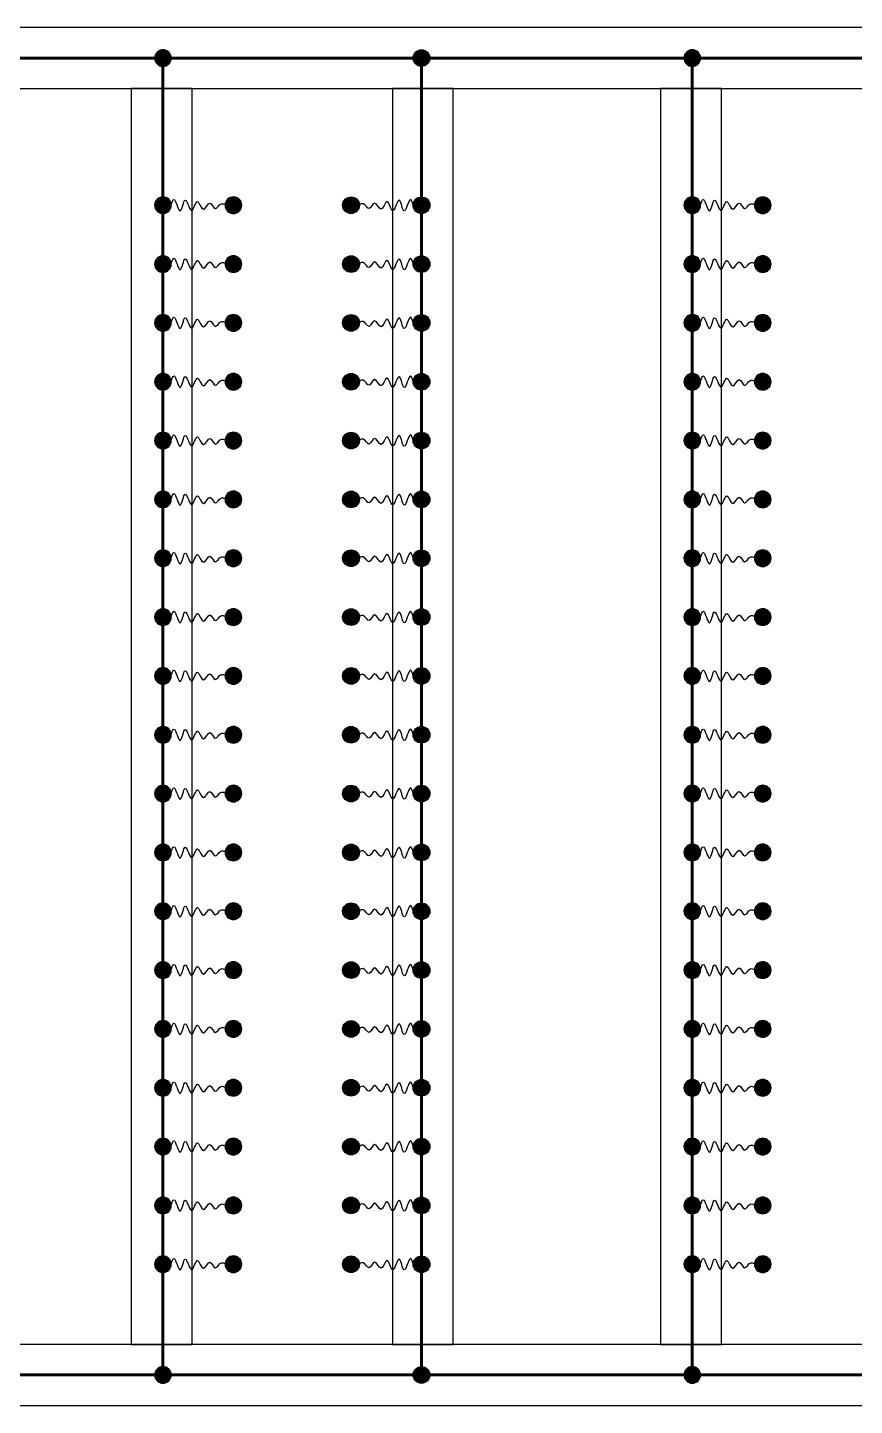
# Model space of a CAD drawing. Header units: millimetres. Extents: x -120884 to 122161, y 4425 to 84147.
# Drawn here: x 69862 to 78298, y 36687 to 50738 of the extents above; entities that cross this region are included whole.
import ezdxf

# ---------------------------------------------------------------- set-up
doc = ezdxf.new("R2010")
doc.units = ezdxf.units.MM
doc.header["$LTSCALE"] = 150
doc.linetypes.add('D1', pattern=[3, 1, -1, 1])
doc.layers.add('-----21 Embeded Wire in Ceiling or Wall_전기', color=3, linetype='Continuous')
doc.layers.add('-----27 Communication Cable Tray', color=2, linetype='Continuous')

# ---------------------------------------------------------------- blocks, each defined once
blk = doc.blocks.new('A$C10f95c32')
h = blk.add_hatch(color=0)
edge = h.paths.add_edge_path()
edge.add_arc((64.00719340983778, 64.00719340983778), 64.0071934098378, 720.0000000000341, 1080.000000000034, ccw=False)
at = {"color": 0}
blk.add_circle((64.00719340983778, 64.00719340983778), 64.0071934098378, dxfattribs=at)

msp = doc.modelspace()

# ---------------------------------------------------------------- linework, layer by layer
at = {"layer": '-----21 Embeded Wire in Ceiling or Wall_전기', "linetype": 'D1', "ltscale": 0.5, "const_width": 30, "elevation": 6.03217089559932e-10}
msp.add_lwpolyline([(26350.35005101397, 50427.09825477318), (86374.36405589487, 50427.09825477318), (86374.36405589487, 36997.71269634494), (26350.35005101397, 36997.71269634494)], close=True, dxfattribs=at)
for points in [[(71243.73223007194, 36997.71269634494), (71243.73223007194, 50427.09825477318)], [(73880.9849033365, 36997.71269634494), (73880.9849033365, 50427.09825477318)], [(76643.73223007194, 36997.71269634494), (76643.73223007194, 50427.09825477318)]]:
    msp.add_lwpolyline(points, dxfattribs=at)
at = {"layer": '-----21 Embeded Wire in Ceiling or Wall_전기'}
for points in [[(71243.73223007936, 48926.22203421002), (71297.406165577, 48867.39000598618), (71356.54135181336, 48984.87472266066), (71420.43901685835, 48868.06884000232), (71471.41842590482, 48978.76335923994), (71538.71196782542, 48872.14370137439), (71595.81014363421, 48963.82251042142), (71656.30677481461, 48885.72595352304), (71723.60031673522, 48948.20375622433), (71775.93859223113, 48891.15848292751), (71839.325715421, 48941.41170151249), (71922.93339021457, 48912.21069516658), (71962.35856670234, 48926.22203421002)], [(73880.98490332908, 48926.22203421002), (73827.31096783144, 48867.39000598618), (73768.17578159508, 48984.87472266066), (73704.2781165501, 48868.06884000232), (73653.29870750362, 48978.76335923994), (73586.00516558302, 48872.14370137439), (73528.90698977423, 48963.82251042142), (73468.41035859383, 48885.72595352304), (73401.11681667322, 48948.20375622433), (73348.77854117731, 48891.15848292751), (73285.39141798744, 48941.41170151249), (73201.78374319387, 48912.21069516658), (73162.3585667061, 48926.22203421002)], [(76643.73223007936, 48926.22203421002), (76697.406165577, 48867.39000598618), (76756.54135181336, 48984.87472266066), (76820.43901685835, 48868.06884000232), (76871.41842590482, 48978.76335923994), (76938.71196782542, 48872.14370137439), (76995.81014363421, 48963.82251042142), (77056.30677481461, 48885.72595352304), (77123.60031673522, 48948.20375622433), (77175.93859223113, 48891.15848292751), (77239.325715421, 48941.41170151249), (77322.93339021457, 48912.21069516658), (77362.35856670234, 48926.22203421002)], [(71243.73223007936, 48326.22203421002), (71297.406165577, 48267.39000598618), (71356.54135181336, 48384.87472266066), (71420.43901685835, 48268.06884000232), (71471.41842590482, 48378.76335923994), (71538.71196782542, 48272.14370137439), (71595.81014363421, 48363.82251042142), (71656.30677481461, 48285.72595352304), (71723.60031673522, 48348.20375622433), (71775.93859223113, 48291.15848292751), (71839.325715421, 48341.41170151249), (71922.93339021457, 48312.21069516658), (71962.35856670234, 48326.22203421002)], [(73880.98490332908, 48326.22203421002), (73827.31096783144, 48267.39000598618), (73768.17578159508, 48384.87472266066), (73704.2781165501, 48268.06884000232), (73653.29870750362, 48378.76335923994), (73586.00516558302, 48272.14370137439), (73528.90698977423, 48363.82251042142), (73468.41035859383, 48285.72595352304), (73401.11681667322, 48348.20375622433), (73348.77854117731, 48291.15848292751), (73285.39141798744, 48341.41170151249), (73201.78374319387, 48312.21069516658), (73162.3585667061, 48326.22203421002)], [(76643.73223007936, 48326.22203421002), (76697.406165577, 48267.39000598618), (76756.54135181336, 48384.87472266066), (76820.43901685835, 48268.06884000232), (76871.41842590482, 48378.76335923994), (76938.71196782542, 48272.14370137439), (76995.81014363421, 48363.82251042142), (77056.30677481461, 48285.72595352304), (77123.60031673522, 48348.20375622433), (77175.93859223113, 48291.15848292751), (77239.325715421, 48341.41170151249), (77322.93339021457, 48312.21069516658), (77362.35856670234, 48326.22203421002)], [(71243.73223007936, 47726.22203421002), (71297.406165577, 47667.39000598618), (71356.54135181336, 47784.87472266066), (71420.43901685835, 47668.06884000232), (71471.41842590482, 47778.76335923994), (71538.71196782542, 47672.14370137439), (71595.81014363421, 47763.82251042142), (71656.30677481461, 47685.72595352304), (71723.60031673522, 47748.20375622433), (71775.93859223113, 47691.15848292751), (71839.325715421, 47741.41170151249), (71922.93339021457, 47712.21069516658), (71962.35856670234, 47726.22203421002)], [(73880.98490332908, 47726.22203421002), (73827.31096783144, 47667.39000598618), (73768.17578159508, 47784.87472266066), (73704.2781165501, 47668.06884000232), (73653.29870750362, 47778.76335923994), (73586.00516558302, 47672.14370137439), (73528.90698977423, 47763.82251042142), (73468.41035859383, 47685.72595352304), (73401.11681667322, 47748.20375622433), (73348.77854117731, 47691.15848292751), (73285.39141798744, 47741.41170151249), (73201.78374319387, 47712.21069516658), (73162.3585667061, 47726.22203421002)], [(76643.73223007936, 47726.22203421002), (76697.406165577, 47667.39000598618), (76756.54135181336, 47784.87472266066), (76820.43901685835, 47668.06884000232), (76871.41842590482, 47778.76335923994), (76938.71196782542, 47672.14370137439), (76995.81014363421, 47763.82251042142), (77056.30677481461, 47685.72595352304), (77123.60031673522, 47748.20375622433), (77175.93859223113, 47691.15848292751), (77239.325715421, 47741.41170151249), (77322.93339021457, 47712.21069516658), (77362.35856670234, 47726.22203421002)], [(71243.73223007936, 47126.22203421002), (71297.406165577, 47067.39000598618), (71356.54135181336, 47184.87472266066), (71420.43901685835, 47068.06884000232), (71471.41842590482, 47178.76335923994), (71538.71196782542, 47072.14370137439), (71595.81014363421, 47163.82251042142), (71656.30677481461, 47085.72595352304), (71723.60031673522, 47148.20375622433), (71775.93859223113, 47091.15848292751), (71839.325715421, 47141.41170151249), (71922.93339021457, 47112.21069516658), (71962.35856670234, 47126.22203421002)], [(73880.98490332908, 47126.22203421002), (73827.31096783144, 47067.39000598618), (73768.17578159508, 47184.87472266066), (73704.2781165501, 47068.06884000232), (73653.29870750362, 47178.76335923994), (73586.00516558302, 47072.14370137439), (73528.90698977423, 47163.82251042142), (73468.41035859383, 47085.72595352304), (73401.11681667322, 47148.20375622433), (73348.77854117731, 47091.15848292751), (73285.39141798744, 47141.41170151249), (73201.78374319387, 47112.21069516658), (73162.3585667061, 47126.22203421002)], [(76643.73223007936, 47126.22203421002), (76697.406165577, 47067.39000598618), (76756.54135181336, 47184.87472266066), (76820.43901685835, 47068.06884000232), (76871.41842590482, 47178.76335923994), (76938.71196782542, 47072.14370137439), (76995.81014363421, 47163.82251042142), (77056.30677481461, 47085.72595352304), (77123.60031673522, 47148.20375622433), (77175.93859223113, 47091.15848292751), (77239.325715421, 47141.41170151249), (77322.93339021457, 47112.21069516658), (77362.35856670234, 47126.22203421002)], [(71243.73223007936, 46526.22203421002), (71297.406165577, 46467.39000598618), (71356.54135181336, 46584.87472266066), (71420.43901685835, 46468.06884000232), (71471.41842590482, 46578.76335923994), (71538.71196782542, 46472.14370137439), (71595.81014363421, 46563.82251042142), (71656.30677481461, 46485.72595352304), (71723.60031673522, 46548.20375622433), (71775.93859223113, 46491.15848292751), (71839.325715421, 46541.41170151249), (71922.93339021457, 46512.21069516658), (71962.35856670234, 46526.22203421002)], [(73880.98490332908, 46526.22203421002), (73827.31096783144, 46467.39000598618), (73768.17578159508, 46584.87472266066), (73704.2781165501, 46468.06884000232), (73653.29870750362, 46578.76335923994), (73586.00516558302, 46472.14370137439), (73528.90698977423, 46563.82251042142), (73468.41035859383, 46485.72595352304), (73401.11681667322, 46548.20375622433), (73348.77854117731, 46491.15848292751), (73285.39141798744, 46541.41170151249), (73201.78374319387, 46512.21069516658), (73162.3585667061, 46526.22203421002)], [(76643.73223007936, 46526.22203421002), (76697.406165577, 46467.39000598618), (76756.54135181336, 46584.87472266066), (76820.43901685835, 46468.06884000232), (76871.41842590482, 46578.76335923994), (76938.71196782542, 46472.14370137439), (76995.81014363421, 46563.82251042142), (77056.30677481461, 46485.72595352304), (77123.60031673522, 46548.20375622433), (77175.93859223113, 46491.15848292751), (77239.325715421, 46541.41170151249), (77322.93339021457, 46512.21069516658), (77362.35856670234, 46526.22203421002)], [(71243.73223007936, 45926.22203421002), (71297.406165577, 45867.39000598618), (71356.54135181336, 45984.87472266066), (71420.43901685835, 45868.06884000232), (71471.41842590482, 45978.76335923994), (71538.71196782542, 45872.14370137439), (71595.81014363421, 45963.82251042142), (71656.30677481461, 45885.72595352304), (71723.60031673522, 45948.20375622433), (71775.93859223113, 45891.15848292751), (71839.325715421, 45941.41170151249), (71922.93339021457, 45912.21069516658), (71962.35856670234, 45926.22203421002)], [(73880.98490332911, 45926.22203421002), (73827.31096783146, 45867.39000598618), (73768.17578159511, 45984.87472266066), (73704.27811655012, 45868.06884000232), (73653.29870750365, 45978.76335923994), (73586.00516558305, 45872.14370137439), (73528.90698977426, 45963.82251042142), (73468.41035859386, 45885.72595352304), (73401.11681667325, 45948.20375622433), (73348.77854117734, 45891.15848292751), (73285.39141798747, 45941.41170151249), (73201.7837431939, 45912.21069516658), (73162.35856670613, 45926.22203421002)], [(76643.73223007936, 45926.22203421002), (76697.406165577, 45867.39000598618), (76756.54135181336, 45984.87472266066), (76820.43901685835, 45868.06884000232), (76871.41842590482, 45978.76335923994), (76938.71196782542, 45872.14370137439), (76995.81014363421, 45963.82251042142), (77056.30677481461, 45885.72595352304), (77123.60031673522, 45948.20375622433), (77175.93859223113, 45891.15848292751), (77239.325715421, 45941.41170151249), (77322.93339021457, 45912.21069516658), (77362.35856670234, 45926.22203421002)], [(71243.73223007936, 45326.22203421002), (71297.406165577, 45267.39000598618), (71356.54135181336, 45384.87472266066), (71420.43901685835, 45268.06884000232), (71471.41842590482, 45378.76335923994), (71538.71196782542, 45272.14370137439), (71595.81014363421, 45363.82251042142), (71656.30677481461, 45285.72595352304), (71723.60031673522, 45348.20375622433), (71775.93859223113, 45291.15848292751), (71839.325715421, 45341.41170151249), (71922.93339021457, 45312.21069516658), (71962.35856670234, 45326.22203421002)], [(73880.98490332911, 45326.22203421002), (73827.31096783146, 45267.39000598618), (73768.17578159511, 45384.87472266066), (73704.27811655012, 45268.06884000232), (73653.29870750365, 45378.76335923994), (73586.00516558305, 45272.14370137439), (73528.90698977426, 45363.82251042142), (73468.41035859386, 45285.72595352304), (73401.11681667325, 45348.20375622433), (73348.77854117734, 45291.15848292751), (73285.39141798747, 45341.41170151249), (73201.7837431939, 45312.21069516658), (73162.35856670613, 45326.22203421002)], [(76643.73223007936, 45326.22203421002), (76697.406165577, 45267.39000598618), (76756.54135181336, 45384.87472266066), (76820.43901685835, 45268.06884000232), (76871.41842590482, 45378.76335923994), (76938.71196782542, 45272.14370137439), (76995.81014363421, 45363.82251042142), (77056.30677481461, 45285.72595352304), (77123.60031673522, 45348.20375622433), (77175.93859223113, 45291.15848292751), (77239.325715421, 45341.41170151249), (77322.93339021457, 45312.21069516658), (77362.35856670234, 45326.22203421002)], [(71243.73223007936, 44726.22203421002), (71297.406165577, 44667.39000598618), (71356.54135181336, 44784.87472266066), (71420.43901685835, 44668.06884000232), (71471.41842590482, 44778.76335923994), (71538.71196782542, 44672.14370137439), (71595.81014363421, 44763.82251042142), (71656.30677481461, 44685.72595352304), (71723.60031673522, 44748.20375622433), (71775.93859223113, 44691.15848292751), (71839.325715421, 44741.41170151249), (71922.93339021457, 44712.21069516658), (71962.35856670234, 44726.22203421002)], [(73880.98490332911, 44726.22203421002), (73827.31096783146, 44667.39000598618), (73768.17578159511, 44784.87472266066), (73704.27811655012, 44668.06884000232), (73653.29870750365, 44778.76335923994), (73586.00516558305, 44672.14370137439), (73528.90698977426, 44763.82251042142), (73468.41035859386, 44685.72595352304), (73401.11681667325, 44748.20375622433), (73348.77854117734, 44691.15848292751), (73285.39141798747, 44741.41170151249), (73201.7837431939, 44712.21069516658), (73162.35856670613, 44726.22203421002)], [(76643.73223007936, 44726.22203421002), (76697.406165577, 44667.39000598618), (76756.54135181336, 44784.87472266066), (76820.43901685835, 44668.06884000232), (76871.41842590482, 44778.76335923994), (76938.71196782542, 44672.14370137439), (76995.81014363421, 44763.82251042142), (77056.30677481461, 44685.72595352304), (77123.60031673522, 44748.20375622433), (77175.93859223113, 44691.15848292751), (77239.325715421, 44741.41170151249), (77322.93339021457, 44712.21069516658), (77362.35856670234, 44726.22203421002)], [(71243.73223007936, 44126.22203421002), (71297.406165577, 44067.39000598618), (71356.54135181336, 44184.87472266066), (71420.43901685835, 44068.06884000232), (71471.41842590482, 44178.76335923994), (71538.71196782542, 44072.14370137439), (71595.81014363421, 44163.82251042142), (71656.30677481461, 44085.72595352304), (71723.60031673522, 44148.20375622433), (71775.93859223113, 44091.15848292751), (71839.325715421, 44141.41170151249), (71922.93339021457, 44112.21069516658), (71962.35856670234, 44126.22203421002)], [(73880.98490332911, 44126.22203421002), (73827.31096783146, 44067.39000598618), (73768.17578159511, 44184.87472266066), (73704.27811655012, 44068.06884000232), (73653.29870750365, 44178.76335923994), (73586.00516558305, 44072.14370137439), (73528.90698977426, 44163.82251042142), (73468.41035859386, 44085.72595352304), (73401.11681667325, 44148.20375622433), (73348.77854117734, 44091.15848292751), (73285.39141798747, 44141.41170151249), (73201.7837431939, 44112.21069516658), (73162.35856670613, 44126.22203421002)], [(76643.73223007936, 44126.22203421002), (76697.406165577, 44067.39000598618), (76756.54135181336, 44184.87472266066), (76820.43901685835, 44068.06884000232), (76871.41842590482, 44178.76335923994), (76938.71196782542, 44072.14370137439), (76995.81014363421, 44163.82251042142), (77056.30677481461, 44085.72595352304), (77123.60031673522, 44148.20375622433), (77175.93859223113, 44091.15848292751), (77239.325715421, 44141.41170151249), (77322.93339021457, 44112.21069516658), (77362.35856670234, 44126.22203421002)], [(71243.73223007936, 43526.22203421002), (71297.406165577, 43467.39000598618), (71356.54135181336, 43584.87472266066), (71420.43901685835, 43468.06884000232), (71471.41842590482, 43578.76335923994), (71538.71196782542, 43472.14370137439), (71595.81014363421, 43563.82251042142), (71656.30677481461, 43485.72595352304), (71723.60031673522, 43548.20375622433), (71775.93859223113, 43491.15848292751), (71839.325715421, 43541.41170151249), (71922.93339021457, 43512.21069516658), (71962.35856670234, 43526.22203421002)], [(73880.98490332911, 43526.22203421002), (73827.31096783146, 43467.39000598618), (73768.17578159511, 43584.87472266066), (73704.27811655012, 43468.06884000232), (73653.29870750365, 43578.76335923994), (73586.00516558305, 43472.14370137439), (73528.90698977426, 43563.82251042142), (73468.41035859386, 43485.72595352304), (73401.11681667325, 43548.20375622433), (73348.77854117734, 43491.15848292751), (73285.39141798747, 43541.41170151249), (73201.7837431939, 43512.21069516658), (73162.35856670613, 43526.22203421002)], [(76643.73223007936, 43526.22203421002), (76697.406165577, 43467.39000598618), (76756.54135181336, 43584.87472266066), (76820.43901685835, 43468.06884000232), (76871.41842590482, 43578.76335923994), (76938.71196782542, 43472.14370137439), (76995.81014363421, 43563.82251042142), (77056.30677481461, 43485.72595352304), (77123.60031673522, 43548.20375622433), (77175.93859223113, 43491.15848292751), (77239.325715421, 43541.41170151249), (77322.93339021457, 43512.21069516658), (77362.35856670234, 43526.22203421002)], [(71243.73223007933, 42926.22203421002), (71297.40616557698, 42867.39000598618), (71356.54135181333, 42984.87472266066), (71420.43901685832, 42868.06884000232), (71471.41842590479, 42978.76335923994), (71538.7119678254, 42872.14370137439), (71595.81014363418, 42963.82251042142), (71656.30677481458, 42885.72595352304), (71723.60031673519, 42948.20375622433), (71775.9385922311, 42891.15848292751), (71839.32571542097, 42941.41170151249), (71922.93339021454, 42912.21069516658), (71962.35856670231, 42926.22203421002)], [(73880.98490332911, 42926.22203421002), (73827.31096783146, 42867.39000598618), (73768.17578159511, 42984.87472266066), (73704.27811655012, 42868.06884000232), (73653.29870750365, 42978.76335923994), (73586.00516558305, 42872.14370137439), (73528.90698977426, 42963.82251042142), (73468.41035859386, 42885.72595352304), (73401.11681667325, 42948.20375622433), (73348.77854117734, 42891.15848292751), (73285.39141798747, 42941.41170151249), (73201.7837431939, 42912.21069516658), (73162.35856670613, 42926.22203421002)], [(76643.73223007933, 42926.22203421002), (76697.40616557698, 42867.39000598618), (76756.54135181333, 42984.87472266066), (76820.43901685832, 42868.06884000232), (76871.41842590479, 42978.76335923994), (76938.7119678254, 42872.14370137439), (76995.81014363418, 42963.82251042142), (77056.30677481458, 42885.72595352304), (77123.60031673519, 42948.20375622433), (77175.9385922311, 42891.15848292751), (77239.32571542097, 42941.41170151249), (77322.93339021454, 42912.21069516658), (77362.35856670231, 42926.22203421002)], [(71243.73223007933, 42326.22203421002), (71297.40616557698, 42267.39000598618), (71356.54135181333, 42384.87472266066), (71420.43901685832, 42268.06884000232), (71471.41842590479, 42378.76335923994), (71538.7119678254, 42272.14370137439), (71595.81014363418, 42363.82251042142), (71656.30677481458, 42285.72595352304), (71723.60031673519, 42348.20375622433), (71775.9385922311, 42291.15848292751), (71839.32571542097, 42341.41170151249), (71922.93339021454, 42312.21069516658), (71962.35856670231, 42326.22203421002)], [(73880.98490332911, 42326.22203421002), (73827.31096783146, 42267.39000598618), (73768.17578159511, 42384.87472266066), (73704.27811655012, 42268.06884000232), (73653.29870750365, 42378.76335923994), (73586.00516558305, 42272.14370137439), (73528.90698977426, 42363.82251042142), (73468.41035859386, 42285.72595352304), (73401.11681667325, 42348.20375622433), (73348.77854117734, 42291.15848292751), (73285.39141798747, 42341.41170151249), (73201.7837431939, 42312.21069516658), (73162.35856670613, 42326.22203421002)], [(76643.73223007933, 42326.22203421002), (76697.40616557698, 42267.39000598618), (76756.54135181333, 42384.87472266066), (76820.43901685832, 42268.06884000232), (76871.41842590479, 42378.76335923994), (76938.7119678254, 42272.14370137439), (76995.81014363418, 42363.82251042142), (77056.30677481458, 42285.72595352304), (77123.60031673519, 42348.20375622433), (77175.9385922311, 42291.15848292751), (77239.32571542097, 42341.41170151249), (77322.93339021454, 42312.21069516658), (77362.35856670231, 42326.22203421002)], [(71243.73223007933, 41726.22203421002), (71297.40616557698, 41667.39000598618), (71356.54135181333, 41784.87472266066), (71420.43901685832, 41668.06884000232), (71471.41842590479, 41778.76335923994), (71538.7119678254, 41672.14370137439), (71595.81014363418, 41763.82251042142), (71656.30677481458, 41685.72595352304), (71723.60031673519, 41748.20375622433), (71775.9385922311, 41691.15848292751), (71839.32571542097, 41741.41170151249), (71922.93339021454, 41712.21069516658), (71962.35856670231, 41726.22203421002)], [(73880.98490332911, 41726.22203421002), (73827.31096783146, 41667.39000598618), (73768.17578159511, 41784.87472266066), (73704.27811655012, 41668.06884000232), (73653.29870750365, 41778.76335923994), (73586.00516558305, 41672.14370137439), (73528.90698977426, 41763.82251042142), (73468.41035859386, 41685.72595352304), (73401.11681667325, 41748.20375622433), (73348.77854117734, 41691.15848292751), (73285.39141798747, 41741.41170151249), (73201.7837431939, 41712.21069516658), (73162.35856670613, 41726.22203421002)], [(76643.73223007933, 41726.22203421002), (76697.40616557698, 41667.39000598618), (76756.54135181333, 41784.87472266066), (76820.43901685832, 41668.06884000232), (76871.41842590479, 41778.76335923994), (76938.7119678254, 41672.14370137439), (76995.81014363418, 41763.82251042142), (77056.30677481458, 41685.72595352304), (77123.60031673519, 41748.20375622433), (77175.9385922311, 41691.15848292751), (77239.32571542097, 41741.41170151249), (77322.93339021454, 41712.21069516658), (77362.35856670231, 41726.22203421002)], [(71243.7322300812, 41126.22203421), (71297.40616557884, 41067.39000598616), (71356.54135181519, 41184.87472266064), (71420.43901686018, 41068.0688400023), (71471.41842590665, 41178.76335923991), (71538.71196782726, 41072.14370137436), (71595.81014363604, 41163.8225104214), (71656.30677481645, 41085.72595352302), (71723.60031673705, 41148.20375622431), (71775.93859223297, 41091.15848292749), (71839.32571542283, 41141.41170151247), (71922.9333902164, 41112.21069516656), (71962.35856670418, 41126.22203421)], [(73880.98490332725, 41126.22203421), (73827.3109678296, 41067.39000598616), (73768.17578159325, 41184.87472266064), (73704.27811654826, 41068.0688400023), (73653.29870750179, 41178.76335923991), (73586.00516558118, 41072.14370137436), (73528.9069897724, 41163.8225104214), (73468.410358592, 41085.72595352302), (73401.11681667139, 41148.20375622431), (73348.77854117547, 41091.15848292749), (73285.39141798561, 41141.41170151247), (73201.78374319203, 41112.21069516656), (73162.35856670426, 41126.22203421)], [(76643.7322300812, 41126.22203421), (76697.40616557884, 41067.39000598616), (76756.54135181519, 41184.87472266064), (76820.43901686018, 41068.0688400023), (76871.41842590665, 41178.76335923991), (76938.71196782726, 41072.14370137436), (76995.81014363604, 41163.8225104214), (77056.30677481645, 41085.72595352302), (77123.60031673705, 41148.20375622431), (77175.93859223297, 41091.15848292749), (77239.32571542283, 41141.41170151247), (77322.9333902164, 41112.21069516656), (77362.35856670418, 41126.22203421)], [(71243.73223008306, 40526.22203420998), (71297.4061655807, 40467.39000598613), (71356.54135181705, 40584.87472266062), (71420.43901686204, 40468.06884000228), (71471.41842590852, 40578.76335923989), (71538.71196782912, 40472.14370137434), (71595.81014363791, 40563.82251042138), (71656.30677481831, 40485.725953523), (71723.60031673891, 40548.20375622429), (71775.93859223483, 40491.15848292747), (71839.3257154247, 40541.41170151245), (71922.93339021827, 40512.21069516653), (71962.35856670604, 40526.22203420998)], [(73880.98490332538, 40526.22203420998), (73827.31096782774, 40467.39000598613), (73768.17578159139, 40584.87472266062), (73704.2781165464, 40468.06884000228), (73653.29870749993, 40578.76335923989), (73586.00516557932, 40472.14370137434), (73528.90698977053, 40563.82251042138), (73468.41035859013, 40485.725953523), (73401.11681666953, 40548.20375622429), (73348.77854117361, 40491.15848292747), (73285.39141798374, 40541.41170151245), (73201.78374319017, 40512.21069516653), (73162.3585667024, 40526.22203420998)], [(76643.73223008306, 40526.22203420998), (76697.4061655807, 40467.39000598613), (76756.54135181705, 40584.87472266062), (76820.43901686204, 40468.06884000228), (76871.41842590852, 40578.76335923989), (76938.71196782912, 40472.14370137434), (76995.81014363791, 40563.82251042138), (77056.30677481831, 40485.725953523), (77123.60031673891, 40548.20375622429), (77175.93859223483, 40491.15848292747), (77239.3257154247, 40541.41170151245), (77322.93339021827, 40512.21069516653), (77362.35856670604, 40526.22203420998)], [(71243.73223008492, 39926.22203420995), (71297.40616558256, 39867.39000598611), (71356.54135181892, 39984.8747226606), (71420.43901686391, 39868.06884000226), (71471.41842591038, 39978.76335923987), (71538.71196783098, 39872.14370137432), (71595.81014363977, 39963.82251042136), (71656.30677482017, 39885.72595352298), (71723.60031674078, 39948.20375622427), (71775.9385922367, 39891.15848292744), (71839.32571542656, 39941.41170151243), (71922.93339022013, 39912.21069516651), (71962.3585667079, 39926.22203420995)], [(73880.98490332352, 39926.22203420995), (73827.31096782588, 39867.39000598611), (73768.17578158953, 39984.8747226606), (73704.27811654453, 39868.06884000226), (73653.29870749806, 39978.76335923987), (73586.00516557746, 39872.14370137432), (73528.90698976867, 39963.82251042136), (73468.41035858827, 39885.72595352298), (73401.11681666767, 39948.20375622427), (73348.77854117175, 39891.15848292744), (73285.39141798188, 39941.41170151243), (73201.78374318831, 39912.21069516651), (73162.35856670054, 39926.22203420995)], [(76643.73223008492, 39926.22203420995), (76697.40616558256, 39867.39000598611), (76756.54135181892, 39984.8747226606), (76820.43901686391, 39868.06884000226), (76871.41842591038, 39978.76335923987), (76938.71196783098, 39872.14370137432), (76995.81014363977, 39963.82251042136), (77056.30677482017, 39885.72595352298), (77123.60031674078, 39948.20375622427), (77175.9385922367, 39891.15848292744), (77239.32571542656, 39941.41170151243), (77322.93339022013, 39912.21069516651), (77362.3585667079, 39926.22203420995)], [(71243.73223008678, 39326.22203420993), (71297.40616558443, 39267.39000598609), (71356.54135182078, 39384.87472266058), (71420.43901686577, 39268.06884000223), (71471.41842591224, 39378.76335923985), (71538.71196783285, 39272.1437013743), (71595.81014364163, 39363.82251042133), (71656.30677482203, 39285.72595352295), (71723.60031674264, 39348.20375622425), (71775.93859223856, 39291.15848292742), (71839.32571542842, 39341.41170151241), (71922.933390222, 39312.21069516649), (71962.35856670977, 39326.22203420993)], [(73880.98490332166, 39326.22203420993), (73827.31096782401, 39267.39000598609), (73768.17578158766, 39384.87472266058), (73704.27811654267, 39268.06884000223), (73653.2987074962, 39378.76335923985), (73586.0051655756, 39272.1437013743), (73528.90698976681, 39363.82251042133), (73468.4103585864, 39285.72595352295), (73401.1168166658, 39348.20375622425), (73348.77854116989, 39291.15848292742), (73285.39141798002, 39341.41170151241), (73201.78374318645, 39312.21069516649), (73162.35856669868, 39326.22203420993)], [(76643.73223008678, 39326.22203420993), (76697.40616558443, 39267.39000598609), (76756.54135182078, 39384.87472266058), (76820.43901686577, 39268.06884000223), (76871.41842591224, 39378.76335923985), (76938.71196783285, 39272.1437013743), (76995.81014364163, 39363.82251042133), (77056.30677482203, 39285.72595352295), (77123.60031674264, 39348.20375622425), (77175.93859223856, 39291.15848292742), (77239.32571542842, 39341.41170151241), (77322.933390222, 39312.21069516649), (77362.35856670977, 39326.22203420993)], [(71243.73223007936, 38726.22203421002), (71297.406165577, 38667.39000598618), (71356.54135181336, 38784.87472266066), (71420.43901685835, 38668.06884000232), (71471.41842590482, 38778.76335923994), (71538.71196782542, 38672.14370137439), (71595.81014363421, 38763.82251042142), (71656.30677481461, 38685.72595352304), (71723.60031673522, 38748.20375622433), (71775.93859223113, 38691.15848292751), (71839.325715421, 38741.41170151249), (71922.93339021457, 38712.21069516658), (71962.35856670234, 38726.22203421002)], [(73880.98490332908, 38726.22203421002), (73827.31096783144, 38667.39000598618), (73768.17578159508, 38784.87472266066), (73704.2781165501, 38668.06884000232), (73653.29870750362, 38778.76335923994), (73586.00516558302, 38672.14370137439), (73528.90698977423, 38763.82251042142), (73468.41035859383, 38685.72595352304), (73401.11681667322, 38748.20375622433), (73348.77854117731, 38691.15848292751), (73285.39141798744, 38741.41170151249), (73201.78374319387, 38712.21069516658), (73162.3585667061, 38726.22203421002)], [(76643.73223007936, 38726.22203421002), (76697.406165577, 38667.39000598618), (76756.54135181336, 38784.87472266066), (76820.43901685835, 38668.06884000232), (76871.41842590482, 38778.76335923994), (76938.71196782542, 38672.14370137439), (76995.81014363421, 38763.82251042142), (77056.30677481461, 38685.72595352304), (77123.60031673522, 38748.20375622433), (77175.93859223113, 38691.15848292751), (77239.325715421, 38741.41170151249), (77322.93339021457, 38712.21069516658), (77362.35856670234, 38726.22203421002)], [(71243.73223007194, 38126.22203421011), (71297.40616556958, 38067.39000598626), (71356.54135180594, 38184.87472266075), (71420.43901685093, 38068.06884000241), (71471.4184258974, 38178.76335924002), (71538.711967818, 38072.14370137447), (71595.81014362679, 38163.82251042151), (71656.30677480719, 38085.72595352313), (71723.6003167278, 38148.20375622442), (71775.93859222371, 38091.1584829276), (71839.32571541358, 38141.41170151258), (71922.93339020715, 38112.21069516666), (71962.35856669492, 38126.22203421011)], [(73880.9849033365, 38126.22203421011), (73827.31096783886, 38067.39000598626), (73768.1757816025, 38184.87472266075), (73704.27811655751, 38068.06884000241), (73653.29870751104, 38178.76335924002), (73586.00516559044, 38072.14370137447), (73528.90698978165, 38163.82251042151), (73468.41035860125, 38085.72595352313), (73401.11681668065, 38148.20375622442), (73348.77854118473, 38091.1584829276), (73285.39141799486, 38141.41170151258), (73201.78374320129, 38112.21069516666), (73162.35856671352, 38126.22203421011)], [(76643.73223007194, 38126.22203421011), (76697.40616556958, 38067.39000598626), (76756.54135180594, 38184.87472266075), (76820.43901685093, 38068.06884000241), (76871.4184258974, 38178.76335924002), (76938.711967818, 38072.14370137447), (76995.81014362679, 38163.82251042151), (77056.30677480719, 38085.72595352313), (77123.6003167278, 38148.20375622442), (77175.93859222371, 38091.1584829276), (77239.32571541358, 38141.41170151258), (77322.93339020715, 38112.21069516666), (77362.35856669492, 38126.22203421011)]]:
    msp.add_spline(points, degree=3, dxfattribs=at)
at = {"layer": '-----27 Communication Cable Tray', "color": 9, "elevation": 6.03217089559932e-10}
for points in [[(86685.31385758074, 50738.04805645907), (26039.40024932814, 50738.04805645905), (26039.40024932814, 50116.14845308731), (86685.31385758074, 50116.14845308733)], [(70919.02736034678, 37308.66249803087), (71540.92696371843, 37308.66249803087), (71540.92696371843, 50116.14845308733), (70919.02736034678, 50116.14845308733)], [(73583.78714320718, 37308.66249803087), (74205.68674657884, 37308.66249803087), (74205.68674657884, 50116.14845308733), (73583.78714320718, 50116.14845308733)], [(76319.02736034678, 37308.66249803087), (76940.92696371843, 37308.66249803087), (76940.92696371843, 50116.14845308733), (76319.02736034678, 50116.14845308733)], [(86685.31385758074, 37308.66249803088), (26039.40024932814, 37308.66249803087), (26039.40024932814, 36686.76289465913), (86685.31385758074, 36686.76289465914)]]:
    msp.add_lwpolyline(points, close=True, dxfattribs=at)

# ---------------------------------------------------------------- block references
at = {"layer": '-----21 Embeded Wire in Ceiling or Wall_전기', "yscale": 1.333333333333333, "zscale": 1.333333333333333, "rotation": 180}
for p, xscale in [((71158.38930551807, 50512.44117931963), -1.333333333333333), ((73966.32782789037, 50512.44117931963), 1.333333333333333), ((76558.38930551807, 50512.44117931963), -1.333333333333333), ((71158.38930553291, 49011.56495875647), -1.333333333333333), ((71877.0156421559, 49011.56495875647), -1.333333333333333), ((73247.70149125255, 49011.56495875647), 1.333333333333333), ((73966.32782787553, 49011.56495875647), 1.333333333333333), ((76558.38930553291, 49011.56495875647), -1.333333333333333), ((77277.0156421559, 49011.56495875647), -1.333333333333333), ((71158.38930553291, 48411.56495875647), -1.333333333333333), ((71877.0156421559, 48411.56495875647), -1.333333333333333), ((73247.70149125255, 48411.56495875647), 1.333333333333333), ((73966.32782787553, 48411.56495875647), 1.333333333333333), ((76558.38930553291, 48411.56495875647), -1.333333333333333), ((77277.0156421559, 48411.56495875647), -1.333333333333333), ((71158.38930553291, 47811.56495875647), -1.333333333333333), ((71877.0156421559, 47811.56495875647), -1.333333333333333), ((73247.70149125255, 47811.56495875647), 1.333333333333333), ((73966.32782787553, 47811.56495875647), 1.333333333333333), ((76558.38930553291, 47811.56495875647), -1.333333333333333), ((77277.0156421559, 47811.56495875647), -1.333333333333333), ((71158.38930553291, 47211.56495875647), -1.333333333333333), ((71877.0156421559, 47211.56495875647), -1.333333333333333), ((73247.70149125255, 47211.56495875647), 1.333333333333333), ((73966.32782787553, 47211.56495875647), 1.333333333333333), ((76558.38930553291, 47211.56495875647), -1.333333333333333), ((77277.0156421559, 47211.56495875647), -1.333333333333333), ((71158.38930553291, 46611.56495875647), -1.333333333333333), ((71877.0156421559, 46611.56495875647), -1.333333333333333), ((73247.70149125255, 46611.56495875647), 1.333333333333333), ((73966.32782787553, 46611.56495875647), 1.333333333333333), ((76558.38930553291, 46611.56495875647), -1.333333333333333), ((77277.0156421559, 46611.56495875647), -1.333333333333333), ((71158.38930553291, 46011.56495875647), -1.333333333333333), ((71877.0156421559, 46011.56495875647), -1.333333333333333), ((73247.70149125258, 46011.56495875647), 1.333333333333333), ((73966.32782787556, 46011.56495875647), 1.333333333333333), ((76558.38930553291, 46011.56495875647), -1.333333333333333), ((77277.0156421559, 46011.56495875647), -1.333333333333333), ((71158.38930553291, 45411.56495875647), -1.333333333333333), ((71877.0156421559, 45411.56495875647), -1.333333333333333), ((73247.70149125258, 45411.56495875647), 1.333333333333333), ((73966.32782787556, 45411.56495875647), 1.333333333333333), ((76558.38930553291, 45411.56495875647), -1.333333333333333), ((77277.0156421559, 45411.56495875647), -1.333333333333333), ((71158.38930553291, 44811.56495875647), -1.333333333333333), ((71877.0156421559, 44811.56495875647), -1.333333333333333), ((73247.70149125258, 44811.56495875647), 1.333333333333333), ((73966.32782787556, 44811.56495875647), 1.333333333333333), ((76558.38930553291, 44811.56495875647), -1.333333333333333), ((77277.0156421559, 44811.56495875647), -1.333333333333333), ((71158.38930553291, 44211.56495875647), -1.333333333333333), ((71877.0156421559, 44211.56495875647), -1.333333333333333), ((73247.70149125258, 44211.56495875647), 1.333333333333333), ((73966.32782787556, 44211.56495875647), 1.333333333333333), ((76558.38930553291, 44211.56495875647), -1.333333333333333), ((77277.0156421559, 44211.56495875647), -1.333333333333333), ((71158.38930553291, 43611.56495875647), -1.333333333333333), ((71877.0156421559, 43611.56495875647), -1.333333333333333), ((73247.70149125258, 43611.56495875647), 1.333333333333333), ((73966.32782787556, 43611.56495875647), 1.333333333333333), ((76558.38930553291, 43611.56495875647), -1.333333333333333), ((77277.0156421559, 43611.56495875647), -1.333333333333333), ((71158.38930553288, 43011.56495875647), -1.333333333333333), ((71877.01564215586, 43011.56495875647), -1.333333333333333), ((73247.70149125258, 43011.56495875647), 1.333333333333333), ((73966.32782787556, 43011.56495875647), 1.333333333333333), ((76558.38930553288, 43011.56495875647), -1.333333333333333), ((77277.01564215586, 43011.56495875647), -1.333333333333333), ((71158.38930553288, 42411.56495875647), -1.333333333333333), ((71877.01564215586, 42411.56495875647), -1.333333333333333), ((73247.70149125258, 42411.56495875647), 1.333333333333333), ((73966.32782787556, 42411.56495875647), 1.333333333333333), ((76558.38930553288, 42411.56495875647), -1.333333333333333), ((77277.01564215586, 42411.56495875647), -1.333333333333333), ((71158.38930553288, 41811.56495875647), -1.333333333333333), ((71877.01564215586, 41811.56495875647), -1.333333333333333), ((73247.70149125258, 41811.56495875647), 1.333333333333333), ((73966.32782787556, 41811.56495875647), 1.333333333333333), ((76558.38930553288, 41811.56495875647), -1.333333333333333), ((77277.01564215586, 41811.56495875647), -1.333333333333333), ((71158.38930553474, 41211.56495875645), -1.333333333333333), ((71877.01564215773, 41211.56495875645), -1.333333333333333), ((73247.70149125071, 41211.56495875645), 1.333333333333333), ((73966.3278278737, 41211.56495875645), 1.333333333333333), ((76558.38930553474, 41211.56495875645), -1.333333333333333), ((77277.01564215773, 41211.56495875645), -1.333333333333333), ((71158.3893055366, 40611.56495875643), -1.333333333333333), ((71877.01564215959, 40611.56495875643), -1.333333333333333), ((73247.70149124885, 40611.56495875643), 1.333333333333333), ((73966.32782787184, 40611.56495875643), 1.333333333333333), ((76558.3893055366, 40611.56495875643), -1.333333333333333), ((77277.01564215959, 40611.56495875643), -1.333333333333333), ((71158.38930553847, 40011.5649587564), -1.333333333333333), ((71877.01564216145, 40011.5649587564), -1.333333333333333), ((73247.70149124699, 40011.5649587564), 1.333333333333333), ((73966.32782786997, 40011.5649587564), 1.333333333333333), ((76558.38930553847, 40011.5649587564), -1.333333333333333), ((77277.01564216145, 40011.5649587564), -1.333333333333333), ((71158.38930554033, 39411.56495875638), -1.333333333333333), ((71877.01564216331, 39411.56495875638), -1.333333333333333), ((73247.70149124513, 39411.56495875638), 1.333333333333333), ((73966.32782786811, 39411.56495875638), 1.333333333333333), ((76558.38930554033, 39411.56495875638), -1.333333333333333), ((77277.01564216331, 39411.56495875638), -1.333333333333333), ((71158.38930553291, 38811.56495875647), -1.333333333333333), ((71877.0156421559, 38811.56495875647), -1.333333333333333), ((73247.70149125255, 38811.56495875647), 1.333333333333333), ((73966.32782787553, 38811.56495875647), 1.333333333333333), ((76558.38930553291, 38811.56495875647), -1.333333333333333), ((77277.0156421559, 38811.56495875647), -1.333333333333333), ((71158.38930552549, 38211.56495875656), -1.333333333333333), ((71877.01564214847, 38211.56495875656), -1.333333333333333), ((73247.70149125997, 38211.56495875656), 1.333333333333333), ((73966.32782788295, 38211.56495875656), 1.333333333333333), ((76558.38930552549, 38211.56495875656), -1.333333333333333), ((77277.01564214847, 38211.56495875656), -1.333333333333333), ((71158.38930552549, 37083.05562089139), -1.333333333333333), ((73966.32782788295, 37083.05562089139), 1.333333333333333), ((76558.38930552549, 37083.05562089139), -1.333333333333333)]:
    msp.add_blockref('A$C10f95c32', p, dxfattribs=dict(at, xscale=xscale))

doc.saveas('drawing.dxf')
